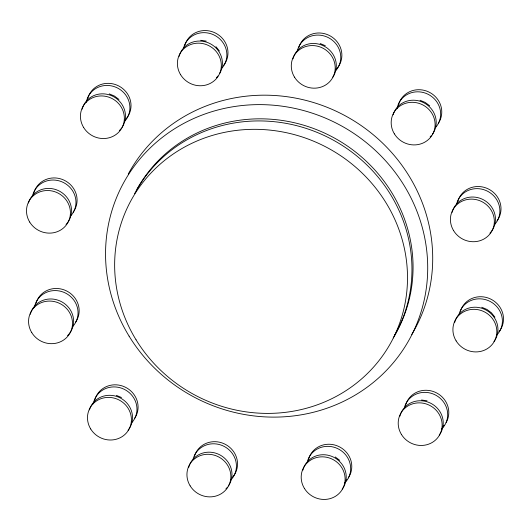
<?xml version="1.0" encoding="UTF-8"?>
<svg xmlns="http://www.w3.org/2000/svg" width="530" height="530" viewBox="0 0 530 530"><rect width="100%" height="100%" fill="white"/><g stroke="black" fill="none" stroke-linecap="round" stroke-linejoin="round"><path stroke-width="0.79" d="M200.698 40.287L206.236 41.102M421.516 399.991L427.048 400.806M320.127 43.52L325.314 45.693M420.018 100.263L425.212 102.429L429.704 105.808M109.273 93.883L114.46 96.056L118.952 99.428M481.75 307.261L486.944 309.434L491.436 312.806L494.927 317.159M116.328 395.353L121.516 397.52M335.218 456.953L339.717 460.332M215.915 46.647L219.407 50.999M184.884 45.163A22.214 21.041 27.9 0 1 215.816 33.238A22.214 21.041 27.9 0 1 223.514 65.495M183.565 48.018A22.214 21.041 27.9 0 1 215.081 35.536A22.214 21.041 27.9 0 1 221.361 68.781M217.963 75.989A22.214 21.041 27.9 0 1 216.366 77.738M179.12 56.412A22.214 21.041 27.9 0 1 208.389 42.844A22.214 21.041 27.9 0 1 219.745 73.392M134.64 193.629A148.108 140.291 27.9 0 1 334.198 140.629A148.108 140.291 27.9 0 1 393.227 337.954M297.456 50.436A22.214 21.041 27.9 0 1 328.971 37.955A22.214 21.041 27.9 0 1 335.252 71.206M459.086 314.177A22.214 21.041 27.9 0 1 490.594 301.696A22.214 21.041 27.9 0 1 496.882 334.947M456.588 203.984A22.214 21.041 27.9 0 1 487.733 191.31A22.214 21.041 27.9 0 1 494.914 224.17M457.701 201.884A22.214 21.041 27.9 0 1 488.103 188.832A22.214 21.041 27.9 0 1 497.027 220.838M454.641 322.571A22.214 21.041 27.9 0 1 485.043 309.52A22.214 21.041 27.9 0 1 493.967 341.525M452.143 212.378A22.214 21.041 27.9 0 1 483.658 199.896A22.214 21.041 27.9 0 1 489.939 233.147M398.461 105.072A22.214 21.041 27.9 0 1 428.485 91.842A22.214 21.041 27.9 0 1 438.25 123.384M397.023 108.716A22.214 21.041 27.9 0 1 427.763 94.121A22.214 21.041 27.9 0 1 435.68 127.359M500.413 329.733A22.214 21.041 27.9 0 1 499.035 331.654M460.404 311.322A22.214 21.041 27.9 0 1 489.839 298.675A22.214 21.041 27.9 0 1 500.817 329.064M293.01 58.83A22.214 21.041 27.9 0 1 323.035 45.6A22.214 21.041 27.9 0 1 332.8 77.141M444.325 425.199A22.214 21.041 27.9 0 1 442.735 426.948M405.49 405.622A22.214 21.041 27.9 0 1 434.752 392.061A22.214 21.041 27.9 0 1 446.114 422.602M404.377 407.716A22.214 21.041 27.9 0 1 436.25 395.44A22.214 21.041 27.9 0 1 441.623 429.042M298.774 47.581A22.214 21.041 27.9 0 1 330.442 36.06A22.214 21.041 27.9 0 1 336.365 69.105M94.771 400.17A22.214 21.041 27.9 0 1 124.795 386.94A22.214 21.041 27.9 0 1 134.56 418.481M399.931 416.11A22.214 21.041 27.9 0 1 430.333 403.058A22.214 21.041 27.9 0 1 439.257 435.064M393.114 114.811A22.214 21.041 27.9 0 1 423.682 102.694A22.214 21.041 27.9 0 1 432.235 134.521M431.234 135.753A22.214 21.041 27.9 0 1 430.155 136.892M93.333 403.807A22.214 21.041 27.9 0 1 124.066 389.219A22.214 21.041 27.9 0 1 131.99 422.45M89.424 409.902A22.214 21.041 27.9 0 1 120.363 397.984A22.214 21.041 27.9 0 1 128.055 430.241M302.921 470.09A22.214 21.041 27.9 0 1 333.324 457.039A22.214 21.041 27.9 0 1 342.248 489.044M307.367 461.696A22.214 21.041 27.9 0 1 339.233 449.42A22.214 21.041 27.9 0 1 344.606 483.022M308.473 459.603A22.214 21.041 27.9 0 1 338.498 446.373A22.214 21.041 27.9 0 1 348.263 477.914M346.805 479.783A22.214 21.041 27.9 0 1 345.719 480.922M193.112 459.139A22.214 21.041 27.9 0 1 224.621 446.658A22.214 21.041 27.9 0 1 230.908 479.908M194.43 456.284A22.214 21.041 27.9 0 1 225.734 444.557A22.214 21.041 27.9 0 1 232.551 477.225M188.667 467.533A22.214 21.041 27.9 0 1 218.691 454.303A22.214 21.041 27.9 0 1 228.456 485.844M227.502 487.11A22.214 21.041 27.9 0 1 225.912 488.859M34.41 307.473A22.214 21.041 27.9 0 1 65.521 293.07A22.214 21.041 27.9 0 1 72.531 326.699M36.053 303.081A22.214 21.041 27.9 0 1 66.243 290.784A22.214 21.041 27.9 0 1 75.638 322.147M30.296 314.33A22.214 21.041 27.9 0 1 62.169 302.054A22.214 21.041 27.9 0 1 67.535 335.656M86.277 102.343A22.214 21.041 27.9 0 1 117.382 87.934A22.214 21.041 27.9 0 1 124.398 121.569M32.668 195.385A22.214 21.041 27.9 0 1 63.812 182.704A22.214 21.041 27.9 0 1 70.993 215.564M28.428 203.023A22.214 21.041 27.9 0 1 60.095 191.496A22.214 21.041 27.9 0 1 66.018 224.541M82.157 109.193A22.214 21.041 27.9 0 1 112.181 95.963A22.214 21.041 27.9 0 1 121.946 127.505M120.999 128.77A22.214 21.041 27.9 0 1 119.402 130.519M87.92 97.944A22.214 21.041 27.9 0 1 119.224 86.218A22.214 21.041 27.9 0 1 126.041 118.886M87.39 100.243A22.214 21.041 27.9 0 1 87.715 98.699M33.781 193.284A22.214 21.041 27.9 0 1 64.183 180.233A22.214 21.041 27.9 0 1 73.107 212.238M128.253 174.045A162.922 154.323 27.9 0 1 348.071 117.355A162.922 154.323 27.9 0 1 411.764 334.49M136.906 189.389A148.108 140.291 27.9 0 1 336.431 139.165A148.108 140.291 27.9 0 1 394.333 335.854M180.604 74.717A22.214 21.041 27.9 0 0 218.638 75.492A22.214 21.041 27.9 0 0 198.836 43.155A22.214 21.041 27.9 0 0 180.604 74.717M456.118 340.876A22.214 21.041 27.9 0 0 494.152 341.651A22.214 21.041 27.9 0 0 474.35 309.315A22.214 21.041 27.9 0 0 456.118 340.876M294.494 77.135A22.214 21.041 27.9 0 0 332.529 77.91A22.214 21.041 27.9 0 0 312.726 45.573A22.214 21.041 27.9 0 0 294.494 77.135M136.038 339.776A148.108 140.291 27.9 0 0 389.596 344.95A148.108 140.291 27.9 0 0 257.58 129.353A148.108 140.291 27.9 0 0 136.038 339.776M394.386 133.871A22.214 21.041 27.9 0 0 432.42 134.653A22.214 21.041 27.9 0 0 412.618 102.31A22.214 21.041 27.9 0 0 394.386 133.871M453.627 230.682A22.214 21.041 27.9 0 0 491.661 231.458A22.214 21.041 27.9 0 0 471.859 199.121A22.214 21.041 27.9 0 0 453.627 230.682M304.399 488.402A22.214 21.041 27.9 0 0 342.433 489.177A22.214 21.041 27.9 0 0 322.631 456.833A22.214 21.041 27.9 0 0 304.399 488.402M401.415 434.421A22.214 21.041 27.9 0 0 439.45 435.196A22.214 21.041 27.9 0 0 419.647 402.853A22.214 21.041 27.9 0 0 401.415 434.421M90.696 428.969A22.214 21.041 27.9 0 0 128.73 429.744A22.214 21.041 27.9 0 0 108.928 397.401A22.214 21.041 27.9 0 0 90.696 428.969M29.707 222.083A22.214 21.041 27.9 0 0 67.741 222.858A22.214 21.041 27.9 0 0 47.938 190.522A22.214 21.041 27.9 0 0 29.707 222.083M83.641 127.498A22.214 21.041 27.9 0 0 121.675 128.273A22.214 21.041 27.9 0 0 101.873 95.937A22.214 21.041 27.9 0 0 83.641 127.498M31.773 332.635A22.214 21.041 27.9 0 0 69.808 333.41A22.214 21.041 27.9 0 0 50.005 301.073A22.214 21.041 27.9 0 0 31.773 332.635M190.144 485.838A22.214 21.041 27.9 0 0 228.178 486.613A22.214 21.041 27.9 0 0 208.376 454.276A22.214 21.041 27.9 0 0 190.144 485.838M129.088 336.133A162.922 154.323 27.9 0 0 408.007 341.817A162.922 154.323 27.9 0 0 262.787 104.655A162.922 154.323 27.9 0 0 129.088 336.133"/></g></svg>
